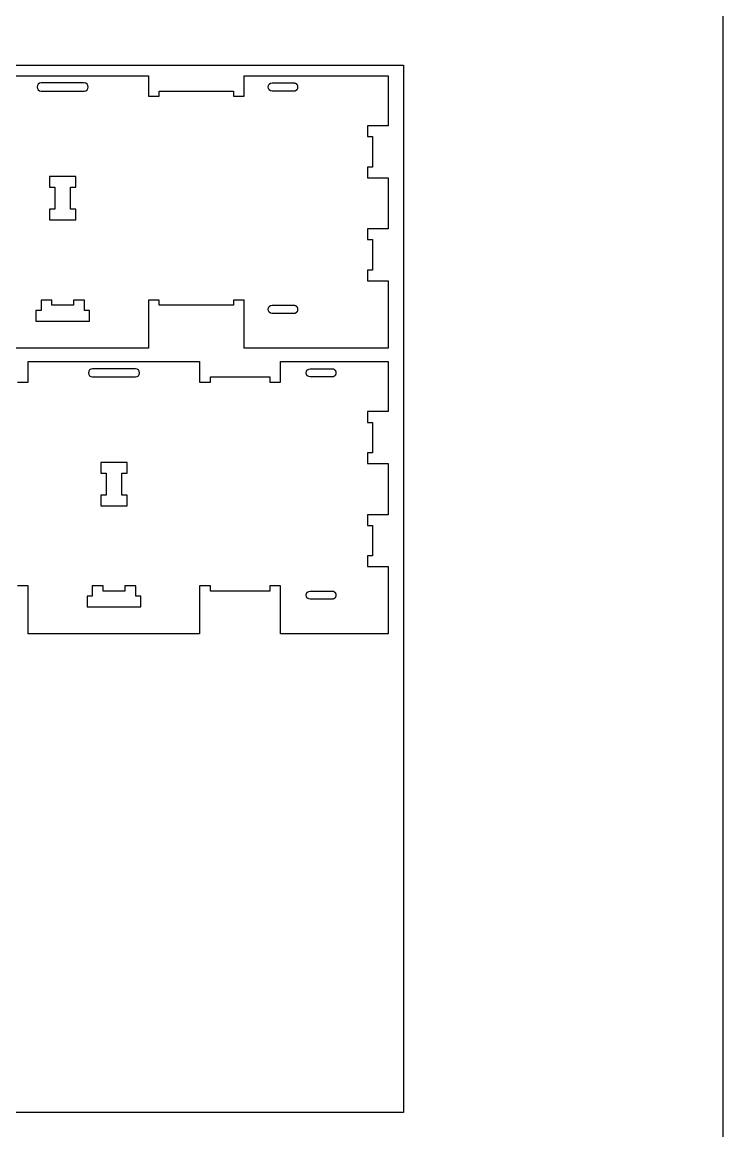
# Model space of a CAD drawing. Extents: x 2032 to 5216, y -19593 to -11999.
# Drawn here: x 4400 to 5216, y -16585 to -15293 of the extents above; entities that cross this region are included whole.
import ezdxf

# ---------------------------------------------------------------- set-up
doc = ezdxf.new("R2010")
doc.units = 0
for name, color, linetype in [('0_SHEET_SPRUCEPLY_2440X122', 1, 'CONTINUOUS'), ('3_ANYTOOL_CUTTHROUGH_INSID', 4, 'CONTINUOUS'), ('4_ANYTOOL_CUTTHROUGH_OUTSI', 5, 'CONTINUOUS'), ('DONOTCUT', 18, 'CONTINUOUS')]:
    doc.layers.add(name, color=color, linetype=linetype)

msp = doc.modelspace()

# ---------------------------------------------------------------- linework, layer by layer
at = {"layer": '0_SHEET_SPRUCEPLY_2440X122'}
msp.add_lwpolyline([(4843.9, -15343.3), (4843.9, -16563.3), (2403.9, -16563.3), (2403.9, -15343.3)], close=True, dxfattribs=at)
at = {"layer": '3_ANYTOOL_CUTTHROUGH_INSID', "color": 4}
for points in [[(4472, -15364.1), (4422, -15364.1, 1), (4422, -15373.6), (4472, -15373.6, 1)], [(4690.9, -15364.1), (4716.6, -15364.1), (4716.7, -15364.1), (4716.8, -15364.1), (4716.9, -15364.1), (4717, -15364.1), (4717.1, -15364.1), (4717.2, -15364.1), (4717.3, -15364.2), (4717.4, -15364.2), (4717.5, -15364.2), (4717.6, -15364.2), (4717.7, -15364.3), (4717.8, -15364.3), (4717.9, -15364.3), (4718, -15364.4), (4718.1, -15364.4), (4718.2, -15364.4), (4718.2, -15364.5), (4718.3, -15364.5), (4718.4, -15364.6), (4718.5, -15364.7), (4718.6, -15364.7), (4718.7, -15364.8), (4718.8, -15364.8), (4718.9, -15364.9), (4719, -15365), (4719, -15365), (4719.1, -15365.1), (4719.2, -15365.2), (4719.3, -15365.3), (4719.4, -15365.4), (4719.4, -15365.4), (4719.5, -15365.5), (4719.6, -15365.6), (4719.6, -15365.7), (4719.7, -15365.8), (4719.8, -15365.9), (4719.8, -15366), (4719.9, -15366.1), (4719.9, -15366.2), (4720, -15366.3), (4720.1, -15366.4), (4720.1, -15366.5), (4720.2, -15366.6), (4720.2, -15366.7), (4720.2, -15366.8), (4720.3, -15366.9), (4720.3, -15367), (4720.4, -15367.1), (4720.4, -15367.2), (4720.4, -15367.3), (4720.4, -15367.4), (4720.5, -15367.6), (4720.5, -15367.7), (4720.5, -15367.8), (4720.5, -15367.9), (4720.6, -15368), (4720.6, -15368.1), (4720.6, -15368.2), (4720.6, -15368.3), (4720.6, -15368.4), (4720.6, -15368.5), (4720.6, -15368.6), (4720.6, -15368.7), (4720.6, -15368.8), (4720.6, -15368.9), (4720.6, -15369.1), (4720.6, -15369.2), (4720.6, -15369.3), (4720.6, -15369.4), (4720.6, -15369.5), (4720.6, -15369.6), (4720.6, -15369.7), (4720.5, -15369.8), (4720.5, -15369.9), (4720.5, -15370), (4720.5, -15370.1), (4720.4, -15370.2), (4720.4, -15370.3), (4720.4, -15370.5), (4720.4, -15370.6), (4720.3, -15370.7), (4720.3, -15370.8), (4720.2, -15370.9), (4720.2, -15371), (4720.2, -15371.1), (4720.1, -15371.2), (4720.1, -15371.3), (4720, -15371.4), (4719.9, -15371.5), (4719.9, -15371.6), (4719.8, -15371.7), (4719.8, -15371.8), (4719.7, -15371.9), (4719.6, -15372), (4719.6, -15372.1), (4719.5, -15372.2), (4719.4, -15372.2), (4719.4, -15372.3), (4719.3, -15372.4), (4719.2, -15372.5), (4719.1, -15372.6), (4719, -15372.6), (4719, -15372.7), (4718.9, -15372.8), (4718.8, -15372.8), (4718.7, -15372.9), (4718.6, -15373), (4718.5, -15373), (4718.4, -15373.1), (4718.3, -15373.1), (4718.2, -15373.2), (4718.2, -15373.2), (4718.1, -15373.3), (4718, -15373.3), (4717.9, -15373.4), (4717.8, -15373.4), (4717.7, -15373.4), (4717.6, -15373.5), (4717.5, -15373.5), (4717.4, -15373.5), (4717.3, -15373.5), (4717.2, -15373.5), (4717.1, -15373.6), (4717, -15373.6), (4716.9, -15373.6), (4716.8, -15373.6), (4716.7, -15373.6), (4716.6, -15373.6), (4690.9, -15373.6, -1)], [(4690.9, -15632.6, -1), (4690.9, -15623.1), (4716.6, -15623.1), (4716.7, -15623.1), (4716.8, -15623.1), (4716.9, -15623.1), (4717, -15623.1), (4717.1, -15623.1), (4717.2, -15623.1), (4717.3, -15623.2), (4717.4, -15623.2), (4717.5, -15623.2), (4717.6, -15623.2), (4717.7, -15623.3), (4717.8, -15623.3), (4717.9, -15623.3), (4718, -15623.4), (4718.1, -15623.4), (4718.2, -15623.4), (4718.2, -15623.5), (4718.3, -15623.5), (4718.4, -15623.6), (4718.5, -15623.7), (4718.6, -15623.7), (4718.7, -15623.8), (4718.8, -15623.8), (4718.9, -15623.9), (4719, -15624), (4719, -15624), (4719.1, -15624.1), (4719.2, -15624.2), (4719.3, -15624.3), (4719.4, -15624.4), (4719.4, -15624.4), (4719.5, -15624.5), (4719.6, -15624.6), (4719.6, -15624.7), (4719.7, -15624.8), (4719.8, -15624.9), (4719.8, -15625), (4719.9, -15625.1), (4719.9, -15625.2), (4720, -15625.3), (4720.1, -15625.4), (4720.1, -15625.5), (4720.2, -15625.6), (4720.2, -15625.7), (4720.2, -15625.8), (4720.3, -15625.9), (4720.3, -15626), (4720.4, -15626.1), (4720.4, -15626.2), (4720.4, -15626.3), (4720.4, -15626.4), (4720.5, -15626.6), (4720.5, -15626.7), (4720.5, -15626.8), (4720.5, -15626.9), (4720.6, -15627), (4720.6, -15627.1), (4720.6, -15627.2), (4720.6, -15627.3), (4720.6, -15627.4), (4720.6, -15627.5), (4720.6, -15627.6), (4720.6, -15627.7), (4720.6, -15627.8), (4720.6, -15627.9), (4720.6, -15628.1), (4720.6, -15628.2), (4720.6, -15628.3), (4720.6, -15628.4), (4720.6, -15628.5), (4720.6, -15628.6), (4720.6, -15628.7), (4720.5, -15628.8), (4720.5, -15628.9), (4720.5, -15629), (4720.5, -15629.1), (4720.4, -15629.2), (4720.4, -15629.3), (4720.4, -15629.5), (4720.4, -15629.6), (4720.3, -15629.7), (4720.3, -15629.8), (4720.2, -15629.9), (4720.2, -15630), (4720.2, -15630.1), (4720.1, -15630.2), (4720.1, -15630.3), (4720, -15630.4), (4719.9, -15630.5), (4719.9, -15630.6), (4719.8, -15630.7), (4719.8, -15630.8), (4719.7, -15630.9), (4719.6, -15631), (4719.6, -15631.1), (4719.5, -15631.2), (4719.4, -15631.2), (4719.4, -15631.3), (4719.3, -15631.4), (4719.2, -15631.5), (4719.1, -15631.6), (4719, -15631.6), (4719, -15631.7), (4718.9, -15631.8), (4718.8, -15631.8), (4718.7, -15631.9), (4718.6, -15632), (4718.5, -15632), (4718.4, -15632.1), (4718.3, -15632.1), (4718.2, -15632.2), (4718.2, -15632.2), (4718.1, -15632.3), (4718, -15632.3), (4717.9, -15632.4), (4717.8, -15632.4), (4717.7, -15632.4), (4717.6, -15632.5), (4717.5, -15632.5), (4717.4, -15632.5), (4717.3, -15632.5), (4717.2, -15632.5), (4717.1, -15632.6), (4717, -15632.6), (4716.9, -15632.6), (4716.8, -15632.6), (4716.7, -15632.6), (4716.6, -15632.6)], [(4531.8, -15697), (4481.8, -15697, 1), (4481.8, -15706.5), (4531.8, -15706.5, 1)], [(4735.3, -15697), (4761.1, -15697), (4761.2, -15697), (4761.3, -15697), (4761.4, -15697), (4761.5, -15697.1), (4761.6, -15697.1), (4761.7, -15697.1), (4761.7, -15697.1), (4761.8, -15697.1), (4761.9, -15697.1), (4762, -15697.2), (4762.1, -15697.2), (4762.2, -15697.2), (4762.3, -15697.3), (4762.4, -15697.3), (4762.5, -15697.3), (4762.6, -15697.4), (4762.7, -15697.4), (4762.8, -15697.5), (4762.9, -15697.5), (4763, -15697.6), (4763.1, -15697.7), (4763.2, -15697.7), (4763.3, -15697.8), (4763.3, -15697.8), (4763.4, -15697.9), (4763.5, -15698), (4763.6, -15698.1), (4763.7, -15698.1), (4763.7, -15698.2), (4763.8, -15698.3), (4763.9, -15698.4), (4764, -15698.5), (4764, -15698.6), (4764.1, -15698.7), (4764.2, -15698.7), (4764.2, -15698.8), (4764.3, -15698.9), (4764.4, -15699), (4764.4, -15699.1), (4764.5, -15699.2), (4764.5, -15699.3), (4764.6, -15699.4), (4764.6, -15699.5), (4764.7, -15699.6), (4764.7, -15699.7), (4764.7, -15699.9), (4764.8, -15700), (4764.8, -15700.1), (4764.8, -15700.2), (4764.9, -15700.3), (4764.9, -15700.4), (4764.9, -15700.5), (4765, -15700.6), (4765, -15700.7), (4765, -15700.8), (4765, -15700.9), (4765, -15701), (4765, -15701.1), (4765.1, -15701.3), (4765.1, -15701.4), (4765.1, -15701.5), (4765.1, -15701.6), (4765.1, -15701.7), (4765.1, -15701.8), (4765.1, -15701.9), (4765.1, -15702), (4765.1, -15702.1), (4765.1, -15702.2), (4765.1, -15702.3), (4765, -15702.4), (4765, -15702.5), (4765, -15702.6), (4765, -15702.7), (4765, -15702.9), (4765, -15703), (4764.9, -15703.1), (4764.9, -15703.2), (4764.9, -15703.3), (4764.8, -15703.4), (4764.8, -15703.5), (4764.8, -15703.6), (4764.7, -15703.7), (4764.7, -15703.8), (4764.7, -15703.9), (4764.6, -15704), (4764.6, -15704.1), (4764.5, -15704.2), (4764.5, -15704.3), (4764.4, -15704.4), (4764.4, -15704.5), (4764.3, -15704.6), (4764.2, -15704.7), (4764.2, -15704.8), (4764.1, -15704.9), (4764, -15705), (4764, -15705.1), (4763.9, -15705.2), (4763.8, -15705.3), (4763.7, -15705.3), (4763.7, -15705.4), (4763.6, -15705.5), (4763.5, -15705.6), (4763.4, -15705.7), (4763.3, -15705.7), (4763.3, -15705.8), (4763.2, -15705.9), (4763.1, -15705.9), (4763, -15706), (4762.9, -15706), (4762.8, -15706.1), (4762.7, -15706.1), (4762.6, -15706.2), (4762.5, -15706.2), (4762.4, -15706.3), (4762.3, -15706.3), (4762.2, -15706.3), (4762.1, -15706.4), (4762, -15706.4), (4761.9, -15706.4), (4761.8, -15706.4), (4761.7, -15706.5), (4761.7, -15706.5), (4761.6, -15706.5), (4761.5, -15706.5), (4761.4, -15706.5), (4761.3, -15706.5), (4761.2, -15706.5), (4761.1, -15706.5), (4735.3, -15706.5, -1)], [(4735.3, -15965.5, -1), (4735.3, -15956), (4761.1, -15956), (4761.2, -15956), (4761.3, -15956), (4761.4, -15956), (4761.5, -15956.1), (4761.6, -15956.1), (4761.7, -15956.1), (4761.7, -15956.1), (4761.8, -15956.1), (4761.9, -15956.1), (4762, -15956.2), (4762.1, -15956.2), (4762.2, -15956.2), (4762.3, -15956.3), (4762.4, -15956.3), (4762.5, -15956.3), (4762.6, -15956.4), (4762.7, -15956.4), (4762.8, -15956.5), (4762.9, -15956.5), (4763, -15956.6), (4763.1, -15956.7), (4763.2, -15956.7), (4763.3, -15956.8), (4763.3, -15956.8), (4763.4, -15956.9), (4763.5, -15957), (4763.6, -15957.1), (4763.7, -15957.1), (4763.7, -15957.2), (4763.8, -15957.3), (4763.9, -15957.4), (4764, -15957.5), (4764, -15957.6), (4764.1, -15957.7), (4764.2, -15957.7), (4764.2, -15957.8), (4764.3, -15957.9), (4764.4, -15958), (4764.4, -15958.1), (4764.5, -15958.2), (4764.5, -15958.3), (4764.6, -15958.4), (4764.6, -15958.5), (4764.7, -15958.6), (4764.7, -15958.7), (4764.7, -15958.9), (4764.8, -15959), (4764.8, -15959.1), (4764.8, -15959.2), (4764.9, -15959.3), (4764.9, -15959.4), (4764.9, -15959.5), (4765, -15959.6), (4765, -15959.7), (4765, -15959.8), (4765, -15959.9), (4765, -15960), (4765, -15960.1), (4765.1, -15960.3), (4765.1, -15960.4), (4765.1, -15960.5), (4765.1, -15960.6), (4765.1, -15960.7), (4765.1, -15960.8), (4765.1, -15960.9), (4765.1, -15961), (4765.1, -15961.1), (4765.1, -15961.2), (4765.1, -15961.3), (4765, -15961.4), (4765, -15961.5), (4765, -15961.6), (4765, -15961.7), (4765, -15961.9), (4765, -15962), (4764.9, -15962.1), (4764.9, -15962.2), (4764.9, -15962.3), (4764.8, -15962.4), (4764.8, -15962.5), (4764.8, -15962.6), (4764.7, -15962.7), (4764.7, -15962.8), (4764.7, -15962.9), (4764.6, -15963), (4764.6, -15963.1), (4764.5, -15963.2), (4764.5, -15963.3), (4764.4, -15963.4), (4764.4, -15963.5), (4764.3, -15963.6), (4764.2, -15963.7), (4764.2, -15963.8), (4764.1, -15963.9), (4764, -15964), (4764, -15964.1), (4763.9, -15964.2), (4763.8, -15964.3), (4763.7, -15964.3), (4763.7, -15964.4), (4763.6, -15964.5), (4763.5, -15964.6), (4763.4, -15964.7), (4763.3, -15964.7), (4763.3, -15964.8), (4763.2, -15964.9), (4763.1, -15964.9), (4763, -15965), (4762.9, -15965), (4762.8, -15965.1), (4762.7, -15965.1), (4762.6, -15965.2), (4762.5, -15965.2), (4762.4, -15965.3), (4762.3, -15965.3), (4762.2, -15965.3), (4762.1, -15965.4), (4762, -15965.4), (4761.9, -15965.4), (4761.8, -15965.4), (4761.7, -15965.5), (4761.7, -15965.5), (4761.6, -15965.5), (4761.5, -15965.5), (4761.4, -15965.5), (4761.3, -15965.5), (4761.2, -15965.5), (4761.1, -15965.5)]]:
    msp.add_lwpolyline(points, format="xyb", close=True, dxfattribs=at)
for points in [[(4456.3, -15511.1), (4456.3, -15485.6), (4462.3, -15485.6), (4462.3, -15473.1), (4431.8, -15473.1), (4431.8, -15485.6), (4437.8, -15485.6), (4437.8, -15511.1), (4431.8, -15511.1), (4431.8, -15523.6), (4462.3, -15523.6), (4462.3, -15511.1)], [(4434.3, -15623.1), (4434.3, -15617.1), (4421.8, -15617.1), (4421.8, -15629.1), (4415.8, -15629.1), (4415.8, -15641.6), (4478.3, -15641.6), (4478.3, -15629.1), (4472.3, -15629.1), (4472.3, -15617.1), (4459.8, -15617.1), (4459.8, -15623.1)], [(4516, -15844.1), (4516, -15818.6), (4522, -15818.6), (4522, -15806.1), (4491.5, -15806.1), (4491.5, -15818.6), (4497.5, -15818.6), (4497.5, -15844.1), (4491.5, -15844.1), (4491.5, -15856.6), (4522, -15856.6), (4522, -15844.1)], [(4494, -15956), (4494, -15950), (4481.5, -15950), (4481.5, -15962), (4475.5, -15962), (4475.5, -15974.5), (4538, -15974.5), (4538, -15962), (4532, -15962), (4532, -15950), (4519.5, -15950), (4519.5, -15956)]]:
    msp.add_lwpolyline(points, close=True, dxfattribs=at)
at = {"layer": '4_ANYTOOL_CUTTHROUGH_OUTSI', "color": 5}
for points in [[(4347.3, -15355.6), (4546.8, -15355.6), (4546.8, -15379.6), (4559.3, -15379.6), (4559.3, -15373.6), (4645.8, -15373.6), (4645.8, -15379.6), (4658.3, -15379.6), (4658.3, -15355.6), (4825.8, -15355.6), (4825.8, -15414.1), (4801.8, -15414.1), (4801.8, -15426.6), (4807.8, -15426.6), (4807.8, -15462.1), (4801.8, -15462.1), (4801.8, -15474.6), (4825.8, -15474.6), (4825.8, -15534.1), (4801.8, -15534.1), (4801.8, -15546.6), (4807.8, -15546.6), (4807.8, -15582.1), (4801.8, -15582.1), (4801.8, -15594.6), (4825.8, -15594.6), (4825.8, -15641.3), (4825.8, -15653.3), (4825.8, -15673.1), (4658.3, -15673.1), (4658.3, -15617.1), (4645.8, -15617.1), (4645.8, -15623.1), (4559.3, -15623.1), (4559.3, -15617.1), (4546.8, -15617.1), (4546.8, -15673.1), (4347.3, -15673.1)], [(4394.5, -15712.5), (4407, -15712.5), (4407, -15688.5), (4606.5, -15688.5), (4606.5, -15712.5), (4619, -15712.5), (4619, -15706.5), (4656.8, -15706.5), (4688.1, -15706.5), (4688.1, -15712.5), (4700.6, -15712.5), (4700.6, -15688.5), (4825.8, -15688.5), (4825.8, -15747), (4801.8, -15747), (4801.8, -15759.5), (4807.8, -15759.5), (4807.8, -15795), (4801.8, -15795), (4801.8, -15807.5), (4825.8, -15807.5), (4825.8, -15867), (4801.8, -15867), (4801.8, -15879.5), (4807.8, -15879.5), (4807.8, -15915), (4801.8, -15915), (4801.8, -15927.5), (4825.8, -15927.5), (4825.8, -16006), (4700.6, -16006), (4700.6, -15950), (4688.1, -15950), (4688.1, -15956), (4656.8, -15956), (4619, -15956), (4619, -15950), (4606.5, -15950), (4606.5, -16006), (4407, -16006), (4407, -15950), (4394.5, -15950)]]:
    msp.add_lwpolyline(points, dxfattribs=at)
at = {"layer": 'DONOTCUT'}
msp.add_lwpolyline([(5215.6, -19592.7), (2032.2, -19592.7), (2032.2, -11999.3), (5215.6, -11999.3)], close=True, dxfattribs=at)

doc.saveas('drawing.dxf')
